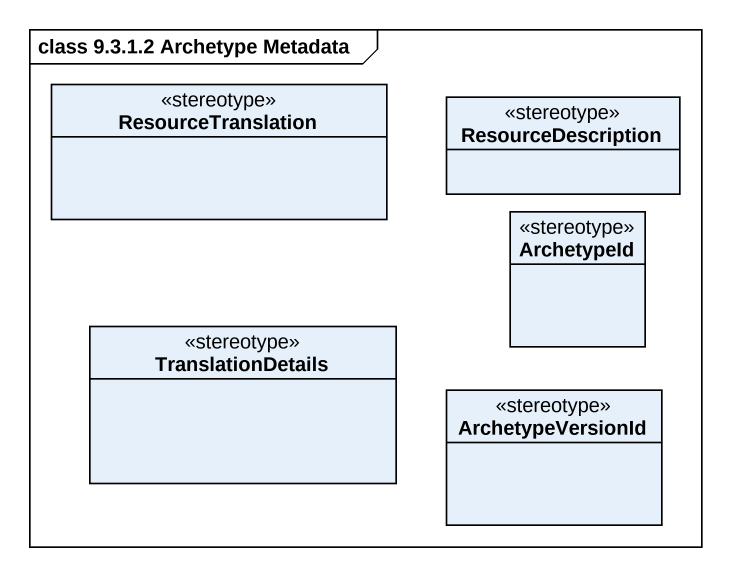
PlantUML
@startuml
mainframe class 9.3.1.2 Archetype Metadata
hide circle
hide empty members
class ResourceTranslation <<stereotype>>
class ResourceDescription <<stereotype>>
class ArchetypeId <<stereotype>>
class TranslationDetails <<stereotype>>
class ArchetypeVersionId <<stereotype>>
@enduml
